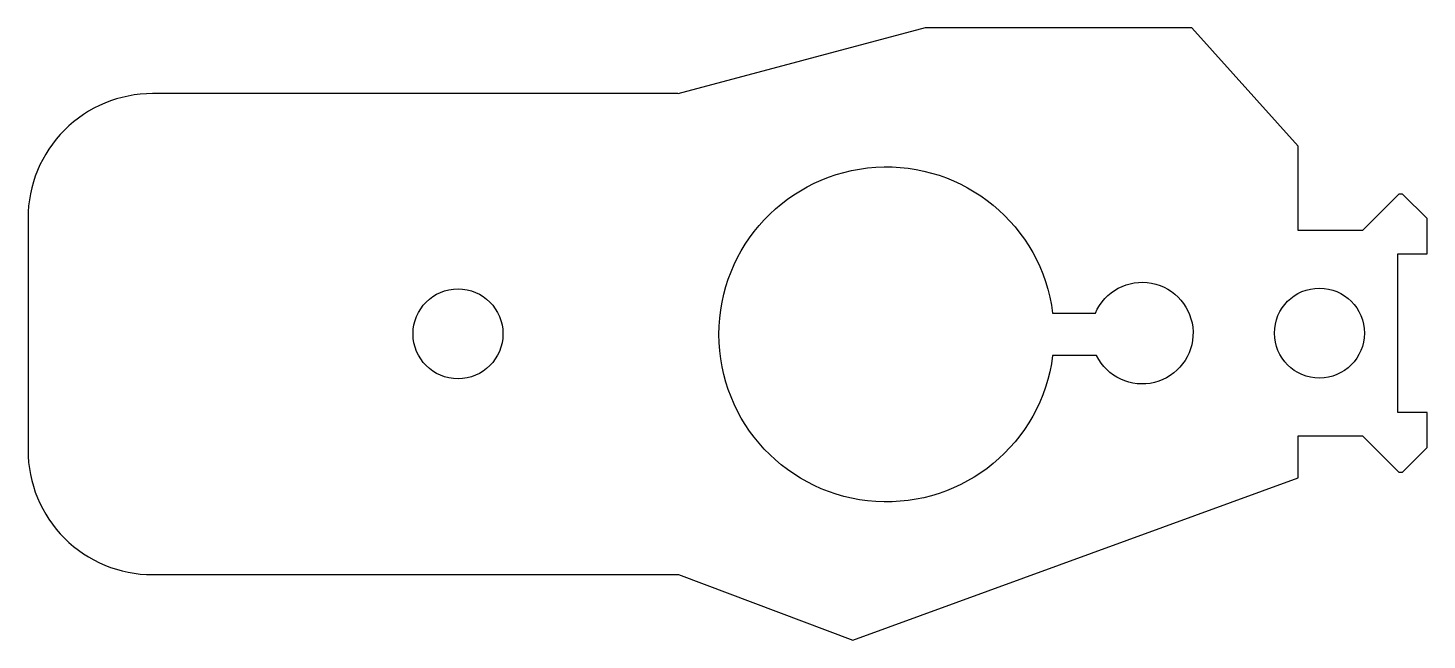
# Model space of a CAD drawing. Header units: millimetres. Extents: x 719 to 825, y -60 to -13.
import ezdxf

# ---------------------------------------------------------------- set-up
doc = ezdxf.new("R2010")
doc.units = ezdxf.units.MM
doc.layers.get('0').update_dxf_attribs({"linetype": 'CONTINUOUS'})

msp = doc.modelspace()

# ---------------------------------------------------------------- linework, layer by layer
for points in [[(718.55, -45.18, 0.414214), (728.05, -54.68), (768.16, -54.68), (781.47, -59.67), (815.45, -47.3), (815.45, -44.09), (820.35, -44.09), (823.12, -46.86), (823.4, -46.86), (825.27, -44.99), (825.27, -42.3), (823.03, -42.3), (823.03, -30.2), (825.27, -30.2), (825.27, -27.51), (823.4, -25.65), (823.12, -25.65), (820.35, -28.42), (815.45, -28.42), (815.45, -21.98), (807.34, -12.97), (786.98, -12.97), (768.11, -18), (768.11, -17.98), (728.05, -17.98, 0.414214), (718.55, -27.48)], [(800.06, -37.97), (796.71, -37.97, -15.714072), (796.71, -34.73), (799.97, -34.73, -4.569425)]]:
    msp.add_lwpolyline(points, format="xyb", close=True)
msp.add_circle((751.35, -36.31), 3.43)
msp.add_ellipse((817.06, -36.25), major_axis=(0, -3.43), ratio=1)

doc.saveas('drawing.dxf')
